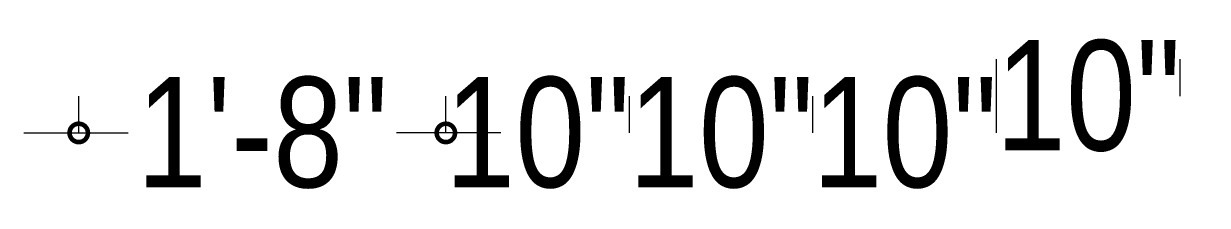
# Model space of a CAD drawing. Header units: inches. Extents: x -105452 to 530452, y -260293 to 806398.
# Drawn here: x -105343.7 to -105279.2, y -156694.8 to -156684.9 of the extents above; entities that cross this region are included whole.
import ezdxf

# ---------------------------------------------------------------- set-up
doc = ezdxf.new("R2010")
doc.units = ezdxf.units.IN
doc.header["$MEASUREMENT"] = 0
doc.layers.get('0').update_dxf_attribs({"linetype": 'CONTINUOUS'})
doc.layers.get('Defpoints').update_dxf_attribs({"linetype": 'CONTINUOUS'})
doc.layers.add('WORKING DIM', color=163, linetype='CONTINUOUS', lineweight=9)
doc.styles.add('DETAIL', font='ARIALN.TTF')
doc.dimstyles.new('DETAIL', dxfattribs={"dimtxt": 6, "dimasz": 2, "dimexe": 2, "dimexo": 2, "dimgap": 1, "dimtad": 0, "dimdec": 6, "dimrnd": 1, "dimzin": 3, "dimdsep": 46, "dimlunit": 4, "dimtxsty": 'DETAIL', "dimblk": 'DOTSMALL', "dimcen": -7, "dimdle": 3, "dimclrd": 256, "dimclre": 256, "dimclrt": 252, "dimadec": 1, "dimazin": 0, "dimtfac": 0.1, "dimtdec": 6, "dimtix": 1, "dimtofl": 0, "dimtmove": 0, "dimatfit": 1, "dimldrblk": 'DOTSMALL', "dimfxl": 1, "dimtolj": 1, "dimtzin": 0, "dimlwd": -1, "dimlwe": -1, "dimarcsym": 0})

# ---------------------------------------------------------------- blocks, each defined once
blk = doc.blocks.new('*D21')
at = {"layer": 'Defpoints', "color": 0, "lineweight": 25, "ltscale": 10, "transparency": 16777216}
for p in [(-105290.691, -156688.851), (-105290.691, -156688.851), (-105280.691, -156690.854)]:
    blk.add_point(p, dxfattribs=at)
at = {"layer": 'WORKING DIM', "linetype": 'Continuous', "ltscale": 10, "transparency": 16777216}
for p, q in [((-105290.691, -156688.851), (-105290.691, -156686.851)), ((-105280.691, -156688.854), (-105280.691, -156686.851))]:
    blk.add_line(p, q, dxfattribs=at)
at = {"layer": 'WORKING DIM', "color": 252, "ltscale": 10, "transparency": 16777216, "insert": (-105285.691, -156688.851), "char_height": 6, "attachment_point": 5, "style": 'DETAIL'}
blk.add_mtext('\\A1;10"', dxfattribs=at)
blk = doc.blocks.new('_DotSmall')
at = {"color": 0, "linetype": 'ByBlock', "const_width": 0.5}
blk.add_lwpolyline([(-0.0625, 0, 1), (0.0625, 0, 1)], format="xyb", close=True, dxfattribs=at)
blk = doc.blocks.new('*D22')
at = {"layer": 'Defpoints', "color": 0, "lineweight": 25, "ltscale": 10, "transparency": 16777216}
for p in [(-105300.691, -156690.854), (-105300.691, -156690.854), (-105290.691, -156690.854)]:
    blk.add_point(p, dxfattribs=at)
at = {"layer": 'WORKING DIM', "linetype": 'Continuous', "ltscale": 10, "transparency": 16777216}
for p, q in [((-105300.691, -156690.854), (-105300.691, -156688.854)), ((-105290.691, -156690.854), (-105290.691, -156688.854))]:
    blk.add_line(p, q, dxfattribs=at)
at = {"layer": 'WORKING DIM', "color": 252, "ltscale": 10, "transparency": 16777216, "insert": (-105295.691, -156690.854), "char_height": 6, "attachment_point": 5, "style": 'DETAIL'}
blk.add_mtext('\\A1;10"', dxfattribs=at)
blk = doc.blocks.new('*D23')
at = {"layer": 'Defpoints', "color": 0, "lineweight": 25, "ltscale": 10, "transparency": 16777216}
for p in [(-105310.691, -156690.854), (-105310.691, -156690.854), (-105300.691, -156690.854)]:
    blk.add_point(p, dxfattribs=at)
at = {"layer": 'WORKING DIM', "linetype": 'Continuous', "ltscale": 10, "transparency": 16777216}
for p, q in [((-105310.691, -156690.854), (-105310.691, -156688.854)), ((-105300.691, -156690.854), (-105300.691, -156688.854))]:
    blk.add_line(p, q, dxfattribs=at)
at = {"layer": 'WORKING DIM', "color": 252, "ltscale": 10, "transparency": 16777216, "insert": (-105305.691, -156690.854), "char_height": 6, "attachment_point": 5, "style": 'DETAIL'}
blk.add_mtext('\\A1;10"', dxfattribs=at)
blk = doc.blocks.new('*D24')
at = {"layer": 'Defpoints', "color": 0, "lineweight": 25, "ltscale": 10, "transparency": 16777216}
for p in [(-105320.691, -156690.854), (-105320.691, -156690.854), (-105310.691, -156690.854)]:
    blk.add_point(p, dxfattribs=at)
at = {"layer": 'WORKING DIM', "linetype": 'Continuous', "ltscale": 10, "transparency": 16777216}
for p, q in [((-105320.691, -156690.854), (-105320.691, -156688.854)), ((-105310.691, -156690.854), (-105310.691, -156688.854))]:
    blk.add_line(p, q, dxfattribs=at)
at = {"layer": 'WORKING DIM', "color": 252, "ltscale": 10, "transparency": 16777216, "insert": (-105315.691, -156690.854), "char_height": 6, "attachment_point": 5, "style": 'DETAIL'}
blk.add_mtext('\\A1;10"', dxfattribs=at)
blk = doc.blocks.new('*D25')
at = {"layer": 'Defpoints', "color": 0, "lineweight": 25, "ltscale": 10, "transparency": 16777216}
for p in [(-105340.691, -156690.854), (-105340.691, -156690.854), (-105320.691, -156690.854)]:
    blk.add_point(p, dxfattribs=at)
at = {"layer": 'WORKING DIM', "linetype": 'Continuous', "ltscale": 10, "transparency": 16777216}
for p, q in [((-105340.691, -156690.854), (-105340.691, -156688.854)), ((-105320.691, -156690.854), (-105320.691, -156688.854)), ((-105343.691, -156690.854), (-105338.006, -156690.854)), ((-105317.691, -156690.854), (-105323.376, -156690.854))]:
    blk.add_line(p, q, dxfattribs=at)
at = {"layer": 'WORKING DIM', "ltscale": 10, "transparency": 16777216, "xscale": 2, "yscale": 2, "zscale": 2, "rotation": 180}
blk.add_blockref('_DotSmall', (-105340.691, -156690.854), dxfattribs=at)
at = {"layer": 'WORKING DIM', "ltscale": 10, "transparency": 16777216, "xscale": 2, "yscale": 2, "zscale": 2}
blk.add_blockref('_DotSmall', (-105320.691, -156690.854), dxfattribs=at)
at = {"layer": 'WORKING DIM', "color": 252, "ltscale": 10, "transparency": 16777216, "insert": (-105330.691, -156690.854), "char_height": 6, "attachment_point": 5, "style": 'DETAIL'}
blk.add_mtext('\\A1;1\'-8"', dxfattribs=at)

msp = doc.modelspace()

# ---------------------------------------------------------------- dimensions: what is measured, and where the dimension line sits
at = {"layer": 'WORKING DIM', "ltscale": 10}
for base, p1, p2, picture, middle in [((-105290.6909374, -156688.8507292), (-105280.6909374, -156690.8541766), (-105290.6909374, -156688.8507292), '*D21', (-105285.6909374, -156688.8507292)), ((-105340.6909374, -156690.8541766), (-105320.6909374, -156690.8541766), (-105340.6909374, -156690.8541766), '*D25', (-105330.6909374, -156690.8541766)), ((-105320.6909374, -156690.8541766), (-105310.6909374, -156690.8541766), (-105320.6909374, -156690.8541766), '*D24', (-105315.6909374, -156690.8541766)), ((-105310.6909374, -156690.8541766), (-105300.6909374, -156690.8541766), (-105310.6909374, -156690.8541766), '*D23', (-105305.6909374, -156690.8541766)), ((-105300.6909374, -156690.8541766), (-105290.6909374, -156690.8541766), (-105300.6909374, -156690.8541766), '*D22', (-105295.6909374, -156690.8541766))]:
    dim = msp.add_linear_dim(base=base, p1=p1, p2=p2, dimstyle='DETAIL', override={"dimfxl": 3, "dimfxlon": 1, "dimarcsym": 2}, dxfattribs=at)
    dim.commit()
    dim.dimension.update_dxf_attribs({"geometry": picture, "text_midpoint": middle})

doc.saveas('drawing.dxf')
